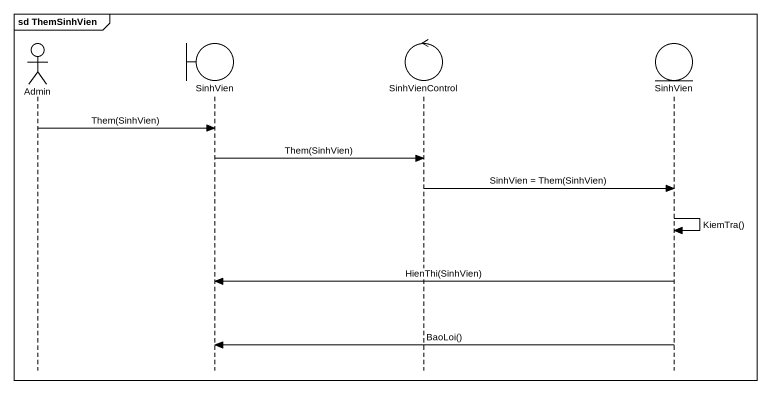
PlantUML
@startuml
mainframe sd ThemSinhVien
hide footbox
actor Admin
boundary SinhVien
control SinhVienControl
entity "SinhVien" as SinhVien_2

Admin -> SinhVien : Them(SinhVien)
SinhVien -> SinhVienControl : Them(SinhVien)
SinhVienControl -> SinhVien_2 : SinhVien = Them(SinhVien)
SinhVien_2 -> SinhVien_2 : KiemTra()
SinhVien_2 -> SinhVien : HienThi(SinhVien)
SinhVien_2 -> SinhVien : BaoLoi()
@enduml
